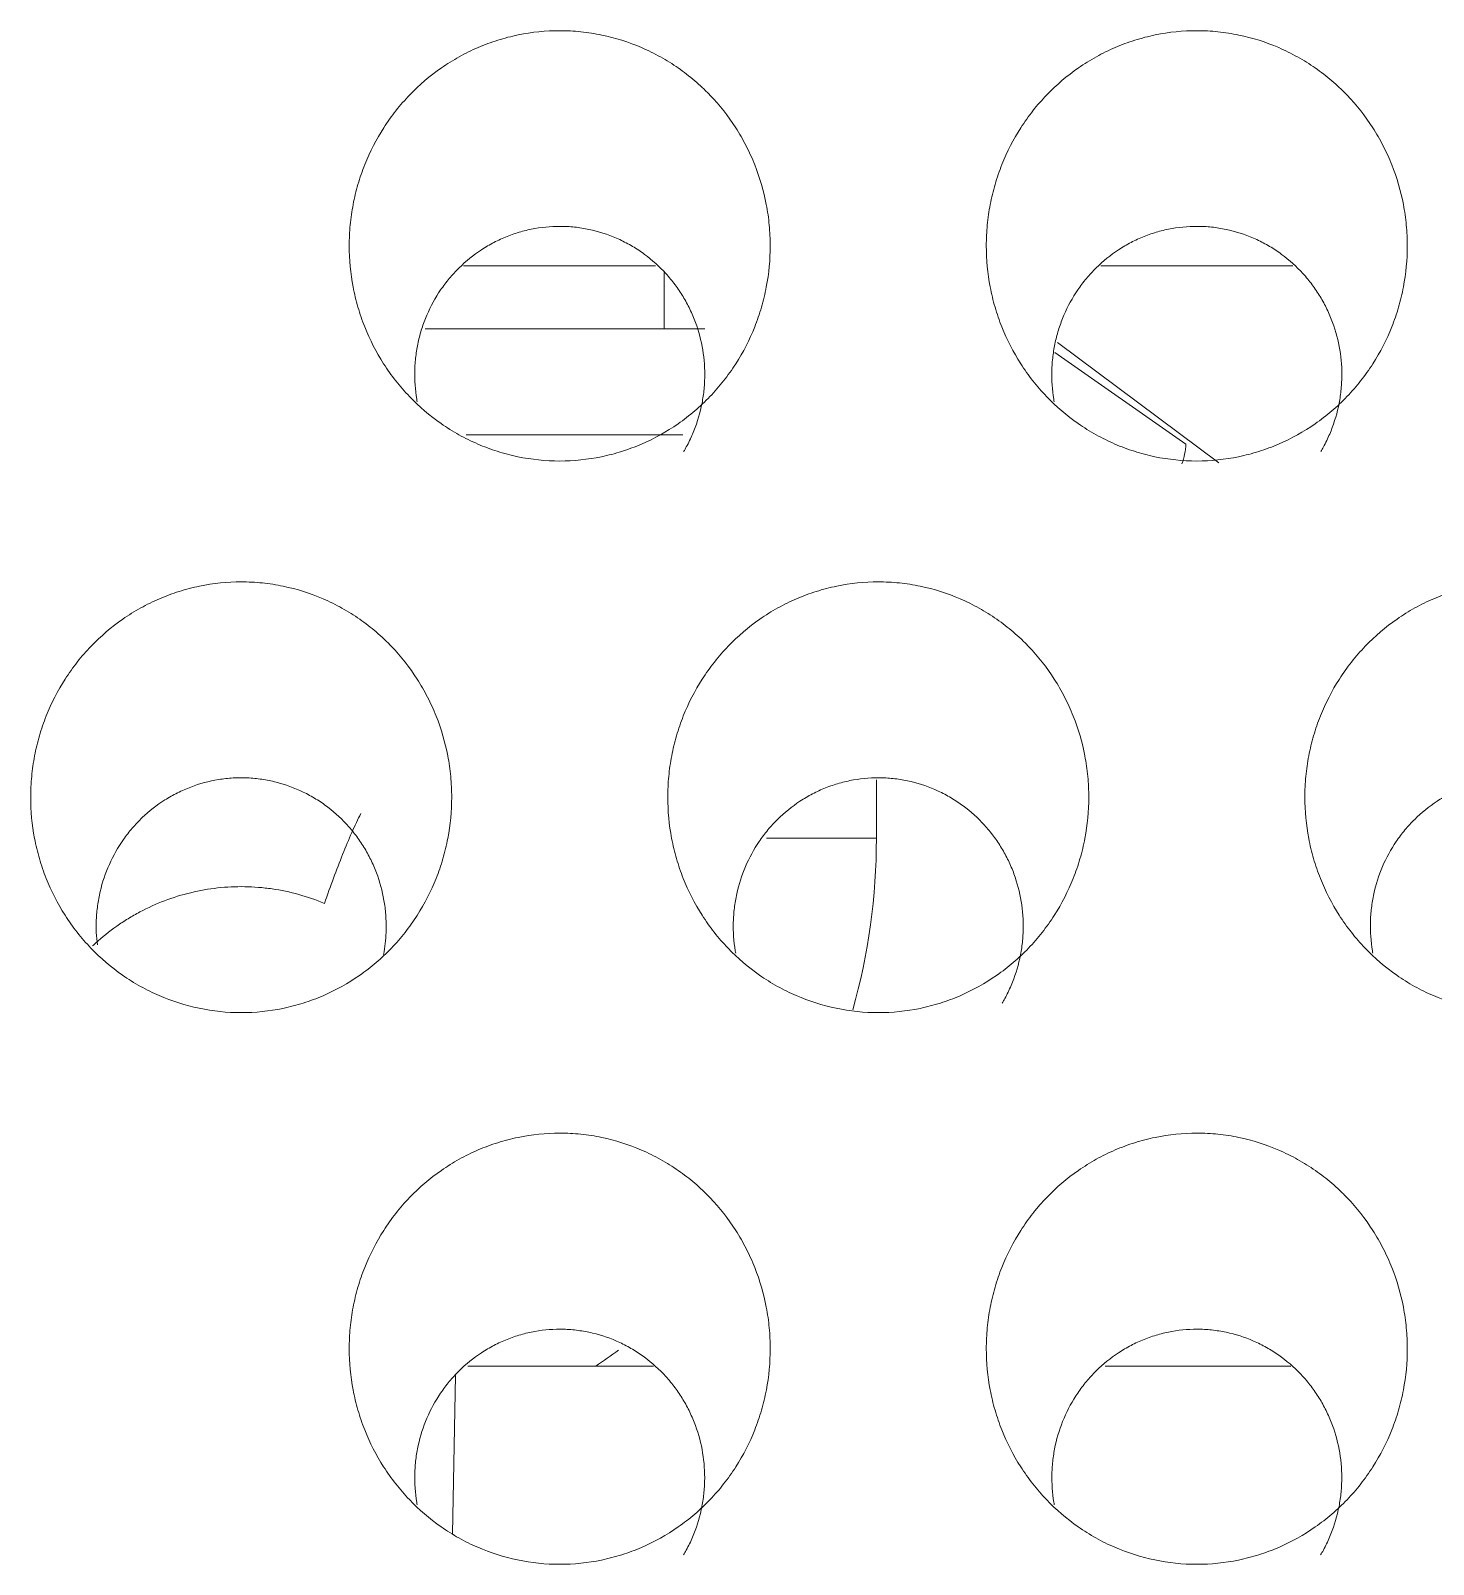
# Model space of a CAD drawing. Header units: millimetres. Extents: x 70151 to 230897, y 35202 to 113211.
# Drawn here: x 178365.62 to 178372.19, y 69190.07 to 69197.26 of the extents above; entities that cross this region are included whole.
import ezdxf

# ---------------------------------------------------------------- set-up
doc = ezdxf.new("R2010")
doc.units = ezdxf.units.MM
doc.header["$LTSCALE"] = 50
doc.layers.add('2-con', color=2, linetype='Continuous')
doc.layers.add('mark-B', color=2, linetype='Continuous', lineweight=20)

# ---------------------------------------------------------------- blocks, each defined once
blk = doc.blocks.new('무풍1WAY 대형')
at = {"layer": 'mark-B'}
for p, q in [((287.3203, -430.764), (287.3061, -431.5074)), ((283.389, -431.5502), (284.2598, -431.5502)), ((286.3767, -431.5502), (287.2475, -431.5502)), ((285.3319, -434.0268), (285.3319, -434.3012)), ((285.3319, -434.0268), (285.8466, -434.0268)), ((283.7257, -435.7878), (284.4835, -436.3524)), ((284.4949, -436.3047), (283.8804, -435.8756)), ((287.2563, -435.9189), (286.2395, -435.9189)), ((287.4474, -436.4168), (286.1368, -436.4168)), ((286.3277, -436.4168), (286.3277, -436.6807))]:
    blk.add_line(p, q, dxfattribs=at)
for start, end in [(124.00961, 126.53196), (164.35758, 180)]:
    blk.add_arc((288.3194, -434.0268), 2.9875, start, end, dxfattribs=at)
blk.add_ellipse((284.169, -435.8756), major_axis=(0.171, 0.2449), ratio=0.950527, start_param=1.835581, end_param=2.156754, dxfattribs=at)
for points, knots in [([(283.8295, -430.621), (283.763, -430.621), (283.6977, -430.6278), (283.6015, -430.6478), (283.5697, -430.6561), (283.5224, -430.671), (283.5067, -430.6764), (283.4757, -430.688), (283.4605, -430.6942), (283.3851, -430.7268), (283.328, -430.7587), (283.2472, -430.815), (283.221, -430.8354), (283.1711, -430.8781), (283.1237, -430.923), (283.081, -430.9722), (283.0508, -431.0107), (283.041, -431.0238), (283.022, -431.0505), (283.0128, -431.0641), (282.9685, -431.1333), (282.939, -431.1912), (282.9031, -431.2817), (282.8925, -431.3125), (282.8788, -431.3595), (282.8746, -431.3754), (282.867, -431.4073), (282.8636, -431.4232), (282.8484, -431.5031), (282.8423, -431.5675), (282.8423, -431.6487), (282.8427, -431.6649), (282.8442, -431.6975), (282.8454, -431.7139), (282.85, -431.7628), (282.8546, -431.795), (282.8728, -431.8905), (282.8909, -431.9527), (282.9269, -432.0436), (282.9406, -432.0737), (282.9703, -432.1318), (282.9865, -432.16), (283.039, -432.242), (283.0791, -432.2932), (283.1361, -432.3527), (283.1478, -432.3643), (283.1717, -432.3868), (283.2081, -432.4197), (283.2726, -432.4696), (283.3279, -432.5043), (283.3709, -432.5283), (283.3855, -432.536), (283.4151, -432.5506), (283.4302, -432.5576), (283.5058, -432.5903), (283.5682, -432.6101), (283.6645, -432.6302), (283.697, -432.6353), (283.7632, -432.6421), (283.7961, -432.6438), (283.8946, -432.6439), (283.9598, -432.6373), (284.0407, -432.6206), (284.0569, -432.6168), (284.089, -432.6084), (284.1365, -432.5947), (284.2132, -432.5661), (284.272, -432.5372), (284.3294, -432.5052), (284.3576, -432.4876), (284.4386, -432.4312), (284.4881, -432.3888), (284.5447, -432.3299), (284.5557, -432.3178), (284.5772, -432.293), (284.5878, -432.2803), (284.6183, -432.2416), (284.6372, -432.2149), (284.6898, -432.1328), (284.7195, -432.075), (284.7497, -431.9989), (284.7555, -431.9835), (284.7661, -431.9525), (284.7808, -431.9059), (284.7997, -431.8271), (284.8089, -431.7629), (284.8135, -431.7144), (284.8147, -431.6982), (284.8162, -431.6655), (284.8166, -431.6491), (284.8166, -431.5674), (284.8105, -431.5029), (284.7924, -431.4075), (284.7848, -431.3759), (284.7712, -431.3288), (284.7662, -431.3132), (284.7556, -431.2822), (284.7499, -431.2668), (284.7199, -431.1911), (284.6904, -431.1334), (284.6379, -431.0511), (284.619, -431.0245), (284.5782, -430.9726), (284.5568, -430.9479), (284.4891, -430.8772), (284.4398, -430.8347), (284.3726, -430.7877), (284.3588, -430.7786), (284.3308, -430.761), (284.3166, -430.7526), (284.2735, -430.7285), (284.2441, -430.714), (284.1542, -430.675), (284.0917, -430.655), (283.9617, -430.6278), (283.8959, -430.621), (283.8295, -430.621)], [0, 0, 0, 0, 0.03125, 0.03125, 0.046875, 0.046875, 0.054687, 0.054687, 0.0625, 0.0625, 0.09375, 0.09375, 0.109375, 0.109375, 0.125, 0.140625, 0.140625, 0.148437, 0.148437, 0.15625, 0.15625, 0.1875, 0.1875, 0.203125, 0.203125, 0.210937, 0.210937, 0.21875, 0.21875, 0.25, 0.25, 0.257812, 0.257812, 0.265625, 0.265625, 0.28125, 0.28125, 0.3125, 0.3125, 0.328125, 0.328125, 0.34375, 0.34375, 0.375, 0.375, 0.382812, 0.382812, 0.390625, 0.40625, 0.421875, 0.421875, 0.429687, 0.429687, 0.4375, 0.4375, 0.46875, 0.46875, 0.484375, 0.484375, 0.5, 0.5, 0.53125, 0.53125, 0.539062, 0.539062, 0.546875, 0.5625, 0.578125, 0.578125, 0.59375, 0.59375, 0.625, 0.625, 0.632812, 0.632812, 0.640625, 0.640625, 0.65625, 0.65625, 0.6875, 0.6875, 0.695312, 0.695312, 0.703125, 0.71875, 0.734375, 0.734375, 0.742187, 0.742187, 0.75, 0.75, 0.78125, 0.78125, 0.796875, 0.796875, 0.804687, 0.804687, 0.8125, 0.8125, 0.84375, 0.84375, 0.859375, 0.859375, 0.875, 0.875, 0.90625, 0.90625, 0.914062, 0.914062, 0.921875, 0.921875, 0.9375, 0.9375, 0.96875, 0.96875, 1, 1, 1, 1]), ([(286.817, -430.621), (286.7505, -430.621), (286.6853, -430.6278), (286.589, -430.6478), (286.5572, -430.6561), (286.51, -430.671), (286.4942, -430.6764), (286.4633, -430.688), (286.448, -430.6942), (286.3726, -430.7268), (286.3156, -430.7587), (286.2348, -430.815), (286.2085, -430.8354), (286.1587, -430.8781), (286.1113, -430.923), (286.0686, -430.9722), (286.0383, -431.0107), (286.0285, -431.0238), (286.0095, -431.0505), (286.0003, -431.0641), (285.9561, -431.1333), (285.9265, -431.1912), (285.8906, -431.2817), (285.8801, -431.3125), (285.8664, -431.3595), (285.8622, -431.3754), (285.8545, -431.4073), (285.8511, -431.4232), (285.8359, -431.5031), (285.8299, -431.5675), (285.8298, -431.6487), (285.8302, -431.6649), (285.8318, -431.6975), (285.8329, -431.7139), (285.8375, -431.7628), (285.8421, -431.795), (285.8604, -431.8905), (285.8784, -431.9527), (285.9145, -432.0436), (285.9281, -432.0737), (285.9579, -432.1318), (285.9741, -432.16), (286.0266, -432.242), (286.0667, -432.2932), (286.1236, -432.3527), (286.1354, -432.3643), (286.1592, -432.3868), (286.1957, -432.4197), (286.2601, -432.4696), (286.3155, -432.5043), (286.3584, -432.5283), (286.373, -432.536), (286.4027, -432.5506), (286.4177, -432.5576), (286.4933, -432.5903), (286.5557, -432.6101), (286.652, -432.6302), (286.6846, -432.6353), (286.7507, -432.6421), (286.7836, -432.6438), (286.8821, -432.6439), (286.9473, -432.6373), (287.0283, -432.6206), (287.0445, -432.6168), (287.0765, -432.6084), (287.124, -432.5947), (287.2007, -432.5661), (287.2595, -432.5372), (287.317, -432.5052), (287.3452, -432.4876), (287.4261, -432.4312), (287.4756, -432.3888), (287.5322, -432.3299), (287.5432, -432.3178), (287.5648, -432.293), (287.5753, -432.2803), (287.6058, -432.2416), (287.6247, -432.2149), (287.6774, -432.1328), (287.707, -432.075), (287.7373, -431.9989), (287.743, -431.9835), (287.7536, -431.9525), (287.7684, -431.9059), (287.7873, -431.8271), (287.7964, -431.7629), (287.8011, -431.7144), (287.8022, -431.6982), (287.8038, -431.6655), (287.8042, -431.6491), (287.8042, -431.5674), (287.798, -431.5029), (287.7799, -431.4075), (287.7724, -431.3759), (287.7587, -431.3288), (287.7538, -431.3132), (287.7432, -431.2822), (287.7375, -431.2668), (287.7074, -431.1911), (287.6779, -431.1334), (287.6254, -431.0511), (287.6065, -431.0245), (287.5658, -430.9726), (287.5443, -430.9479), (287.4767, -430.8772), (287.4273, -430.8347), (287.3601, -430.7877), (287.3464, -430.7786), (287.3183, -430.761), (287.3041, -430.7526), (287.261, -430.7285), (287.2317, -430.714), (287.1418, -430.675), (287.0793, -430.655), (286.9492, -430.6278), (286.8835, -430.621), (286.817, -430.621)], [0, 0, 0, 0, 0.03125, 0.03125, 0.046875, 0.046875, 0.054687, 0.054687, 0.0625, 0.0625, 0.09375, 0.09375, 0.109375, 0.109375, 0.125, 0.140625, 0.140625, 0.148437, 0.148437, 0.15625, 0.15625, 0.1875, 0.1875, 0.203125, 0.203125, 0.210937, 0.210937, 0.21875, 0.21875, 0.25, 0.25, 0.257812, 0.257812, 0.265625, 0.265625, 0.28125, 0.28125, 0.3125, 0.3125, 0.328125, 0.328125, 0.34375, 0.34375, 0.375, 0.375, 0.382812, 0.382812, 0.390625, 0.40625, 0.421875, 0.421875, 0.429687, 0.429687, 0.4375, 0.4375, 0.46875, 0.46875, 0.484375, 0.484375, 0.5, 0.5, 0.53125, 0.53125, 0.539062, 0.539062, 0.546875, 0.5625, 0.578125, 0.578125, 0.59375, 0.59375, 0.625, 0.625, 0.632812, 0.632812, 0.640625, 0.640625, 0.65625, 0.65625, 0.6875, 0.6875, 0.695312, 0.695312, 0.703125, 0.71875, 0.734375, 0.734375, 0.742187, 0.742187, 0.75, 0.75, 0.78125, 0.78125, 0.796875, 0.796875, 0.804687, 0.804687, 0.8125, 0.8125, 0.84375, 0.84375, 0.859375, 0.859375, 0.875, 0.875, 0.90625, 0.90625, 0.914062, 0.914062, 0.921875, 0.921875, 0.9375, 0.9375, 0.96875, 0.96875, 1, 1, 1, 1]), ([(283.2489, -430.6651), (283.2445, -430.6725), (283.2402, -430.68), (283.2252, -430.7075), (283.2154, -430.7278), (283.189, -430.7896), (283.1755, -430.8321), (283.1612, -430.898), (283.1574, -430.9204), (283.1521, -430.9651), (283.1505, -430.9876), (283.1499, -431.0102)], [0, 0, 0, 0, 0.071147, 0.071147, 0.256917, 0.256917, 0.628459, 0.628459, 0.814229, 0.814229, 1, 1, 1, 1]), ([(286.2364, -430.6651), (286.232, -430.6725), (286.2277, -430.68), (286.2127, -430.7075), (286.2029, -430.7278), (286.1766, -430.7896), (286.163, -430.8321), (286.1487, -430.898), (286.145, -430.9204), (286.1396, -430.9651), (286.138, -430.9876), (286.1375, -431.0102)], [0, 0, 0, 0, 0.071147, 0.071147, 0.256917, 0.256917, 0.628459, 0.628459, 0.814229, 0.814229, 1, 1, 1, 1]), ([(283.1499, -431.0102), (283.1488, -431.0554), (283.1552, -431.1442), (283.1777, -431.2303), (283.1971, -431.2831), (283.2012, -431.2937), (283.21, -431.3144), (283.2239, -431.3452), (283.2504, -431.3943), (283.2754, -431.4315), (283.2954, -431.4585), (283.3024, -431.4674), (283.3167, -431.4848), (283.3241, -431.4934), (283.3622, -431.5354), (283.3956, -431.5655), (283.4497, -431.6055), (283.4685, -431.618), (283.5074, -431.6412), (283.5277, -431.6519), (283.5892, -431.6806), (283.6318, -431.6954), (283.6868, -431.7085), (283.6979, -431.7108), (283.7203, -431.7149), (283.7316, -431.7167), (283.7655, -431.7212), (283.7881, -431.723), (283.8558, -431.7249), (283.9009, -431.7216), (283.9571, -431.7116), (283.9683, -431.7093), (283.9905, -431.7042), (284.0234, -431.6956), (284.0767, -431.6774), (284.1178, -431.6585), (284.148, -431.6428), (284.158, -431.6372), (284.1776, -431.6257), (284.1872, -431.6197), (284.2344, -431.5887), (284.2693, -431.5604), (284.3094, -431.5207), (284.3173, -431.5126), (284.3326, -431.4959), (284.3401, -431.4873), (284.3617, -431.4612), (284.3752, -431.4432), (284.4129, -431.3876), (284.4344, -431.3483), (284.4699, -431.2651), (284.4835, -431.2224), (284.4977, -431.157), (284.5014, -431.1349), (284.5068, -431.0904), (284.5084, -431.0678), (284.5101, -431.0004), (284.507, -430.956), (284.4991, -430.9078), (284.4984, -430.9036), (284.4977, -430.8995)], [0, 0, 0, 0, 0.0585, 0.117, 0.117, 0.131625, 0.131625, 0.14625, 0.1755, 0.20475, 0.20475, 0.219375, 0.219375, 0.234, 0.234, 0.2925, 0.2925, 0.32175, 0.32175, 0.351, 0.351, 0.409501, 0.409501, 0.424126, 0.424126, 0.438751, 0.438751, 0.468001, 0.468001, 0.526501, 0.526501, 0.541126, 0.541126, 0.555751, 0.585001, 0.614251, 0.614251, 0.628876, 0.628876, 0.643501, 0.643501, 0.702001, 0.702001, 0.716626, 0.716626, 0.731251, 0.731251, 0.760501, 0.760501, 0.819001, 0.819001, 0.877501, 0.877501, 0.906751, 0.906751, 0.936001, 0.936001, 0.994501, 0.994501, 1, 1, 1, 1]), ([(286.1375, -431.0102), (286.1364, -431.0554), (286.1427, -431.1442), (286.1652, -431.2303), (286.1846, -431.2831), (286.1888, -431.2937), (286.1976, -431.3144), (286.2114, -431.3452), (286.238, -431.3943), (286.2629, -431.4315), (286.283, -431.4585), (286.2899, -431.4674), (286.3043, -431.4848), (286.3117, -431.4934), (286.3498, -431.5354), (286.3831, -431.5655), (286.4373, -431.6055), (286.456, -431.618), (286.495, -431.6412), (286.5152, -431.6519), (286.5768, -431.6806), (286.6193, -431.6954), (286.6743, -431.7085), (286.6854, -431.7108), (286.7078, -431.7149), (286.7191, -431.7167), (286.7531, -431.7212), (286.7757, -431.723), (286.8434, -431.7249), (286.8885, -431.7216), (286.9447, -431.7116), (286.9559, -431.7093), (286.978, -431.7042), (287.0109, -431.6956), (287.0643, -431.6774), (287.1054, -431.6585), (287.1355, -431.6428), (287.1455, -431.6372), (287.1652, -431.6257), (287.1748, -431.6197), (287.222, -431.5887), (287.2569, -431.5604), (287.297, -431.5207), (287.3048, -431.5126), (287.3201, -431.4959), (287.3276, -431.4873), (287.3493, -431.4612), (287.3628, -431.4432), (287.4004, -431.3876), (287.4219, -431.3483), (287.4575, -431.2651), (287.471, -431.2224), (287.4852, -431.157), (287.489, -431.1349), (287.4943, -431.0904), (287.496, -431.0678), (287.4977, -431.0004), (287.4946, -430.956), (287.4867, -430.9078), (287.486, -430.9036), (287.4852, -430.8995)], [0, 0, 0, 0, 0.0585, 0.117, 0.117, 0.131625, 0.131625, 0.14625, 0.1755, 0.20475, 0.20475, 0.219375, 0.219375, 0.234, 0.234, 0.2925, 0.2925, 0.32175, 0.32175, 0.351, 0.351, 0.409501, 0.409501, 0.424126, 0.424126, 0.438751, 0.438751, 0.468001, 0.468001, 0.526501, 0.526501, 0.541126, 0.541126, 0.555751, 0.585001, 0.614251, 0.614251, 0.628876, 0.628876, 0.643501, 0.643501, 0.702001, 0.702001, 0.716626, 0.716626, 0.731251, 0.731251, 0.760501, 0.760501, 0.819001, 0.819001, 0.877501, 0.877501, 0.906751, 0.906751, 0.936001, 0.936001, 0.994501, 0.994501, 1, 1, 1, 1]), ([(282.3357, -433.2088), (282.2692, -433.2088), (282.204, -433.2156), (282.1078, -433.2355), (282.076, -433.2438), (282.0287, -433.2587), (282.013, -433.2641), (281.9821, -433.2757), (281.9668, -433.2818), (281.8915, -433.3144), (281.8344, -433.3462), (281.7536, -433.4025), (281.7274, -433.4228), (281.6775, -433.4655), (281.6301, -433.5104), (281.5874, -433.5595), (281.5571, -433.5979), (281.5473, -433.611), (281.5283, -433.6377), (281.5191, -433.6513), (281.4748, -433.7204), (281.4453, -433.7783), (281.4094, -433.8687), (281.3988, -433.8994), (281.3851, -433.9465), (281.3809, -433.9623), (281.3733, -433.9941), (281.3698, -434.0101), (281.3546, -434.0899), (281.3486, -434.1543), (281.3486, -434.2354), (281.3489, -434.2516), (281.3505, -434.2842), (281.3516, -434.3005), (281.3562, -434.3494), (281.3609, -434.3816), (281.3791, -434.477), (281.3971, -434.5391), (281.4332, -434.63), (281.4469, -434.6601), (281.4767, -434.7181), (281.4929, -434.7463), (281.5454, -434.8281), (281.5855, -434.8793), (281.6425, -434.9387), (281.6542, -434.9503), (281.678, -434.9729), (281.7145, -435.0057), (281.7789, -435.0555), (281.8343, -435.0901), (281.8773, -435.1141), (281.8918, -435.1218), (281.9215, -435.1364), (281.9365, -435.1434), (282.0121, -435.1761), (282.0745, -435.1958), (282.1708, -435.2159), (282.2033, -435.2209), (282.2694, -435.2278), (282.3023, -435.2295), (282.4008, -435.2295), (282.466, -435.2229), (282.5469, -435.2062), (282.5631, -435.2025), (282.5951, -435.1941), (282.6426, -435.1805), (282.7193, -435.1519), (282.7781, -435.123), (282.8355, -435.0911), (282.8637, -435.0735), (282.9446, -435.0172), (282.9942, -434.9748), (283.0507, -434.916), (283.0618, -434.9039), (283.0833, -434.8792), (283.0939, -434.8665), (283.1244, -434.8278), (283.1433, -434.8012), (283.196, -434.7191), (283.2256, -434.6613), (283.2559, -434.5853), (283.2616, -434.5699), (283.2722, -434.539), (283.287, -434.4924), (283.3059, -434.4136), (283.3151, -434.3496), (283.3197, -434.3011), (283.3209, -434.2848), (283.3224, -434.2522), (283.3228, -434.2358), (283.3228, -434.1541), (283.3167, -434.0897), (283.2985, -433.9944), (283.291, -433.9628), (283.2773, -433.9158), (283.2724, -433.9001), (283.2618, -433.8691), (283.2561, -433.8538), (283.226, -433.7782), (283.1965, -433.7205), (283.144, -433.6384), (283.1251, -433.6117), (283.0843, -433.5599), (283.0629, -433.5352), (282.9952, -433.4646), (282.9459, -433.4222), (282.8786, -433.3752), (282.8649, -433.3661), (282.8369, -433.3486), (282.8227, -433.3402), (282.7796, -433.3161), (282.7502, -433.3016), (282.6603, -433.2627), (282.5978, -433.2427), (282.4679, -433.2156), (282.4021, -433.2088), (282.3357, -433.2088)], [0, 0, 0, 0, 0.03125, 0.03125, 0.046875, 0.046875, 0.054687, 0.054687, 0.0625, 0.0625, 0.09375, 0.09375, 0.109375, 0.109375, 0.125, 0.140625, 0.140625, 0.148437, 0.148437, 0.15625, 0.15625, 0.1875, 0.1875, 0.203125, 0.203125, 0.210937, 0.210937, 0.21875, 0.21875, 0.25, 0.25, 0.257812, 0.257812, 0.265625, 0.265625, 0.28125, 0.28125, 0.3125, 0.3125, 0.328125, 0.328125, 0.34375, 0.34375, 0.375, 0.375, 0.382812, 0.382812, 0.390625, 0.40625, 0.421875, 0.421875, 0.429687, 0.429687, 0.4375, 0.4375, 0.46875, 0.46875, 0.484375, 0.484375, 0.5, 0.5, 0.53125, 0.53125, 0.539062, 0.539062, 0.546875, 0.5625, 0.578125, 0.578125, 0.59375, 0.59375, 0.625, 0.625, 0.632812, 0.632812, 0.640625, 0.640625, 0.65625, 0.65625, 0.6875, 0.6875, 0.695312, 0.695312, 0.703125, 0.71875, 0.734375, 0.734375, 0.742187, 0.742187, 0.75, 0.75, 0.78125, 0.78125, 0.796875, 0.796875, 0.804687, 0.804687, 0.8125, 0.8125, 0.84375, 0.84375, 0.859375, 0.859375, 0.875, 0.875, 0.90625, 0.90625, 0.914062, 0.914062, 0.921875, 0.921875, 0.9375, 0.9375, 0.96875, 0.96875, 1, 1, 1, 1]), ([(285.3232, -433.2088), (285.2568, -433.2088), (285.1915, -433.2156), (285.0953, -433.2355), (285.0635, -433.2438), (285.0163, -433.2587), (285.0006, -433.2641), (284.9696, -433.2757), (284.9543, -433.2818), (284.879, -433.3144), (284.822, -433.3462), (284.7412, -433.4025), (284.7149, -433.4228), (284.665, -433.4655), (284.6176, -433.5104), (284.5749, -433.5595), (284.5447, -433.5979), (284.5349, -433.611), (284.5159, -433.6377), (284.5067, -433.6513), (284.4624, -433.7204), (284.4328, -433.7783), (284.3969, -433.8687), (284.3863, -433.8994), (284.3727, -433.9465), (284.3684, -433.9623), (284.3608, -433.9941), (284.3574, -434.0101), (284.3422, -434.0899), (284.3361, -434.1543), (284.3361, -434.2354), (284.3365, -434.2516), (284.338, -434.2842), (284.3392, -434.3005), (284.3438, -434.3494), (284.3484, -434.3816), (284.3666, -434.477), (284.3847, -434.5391), (284.4208, -434.63), (284.4344, -434.6601), (284.4642, -434.7181), (284.4804, -434.7463), (284.5329, -434.8281), (284.573, -434.8793), (284.63, -434.9387), (284.6417, -434.9503), (284.6656, -434.9729), (284.7021, -435.0057), (284.7665, -435.0555), (284.8218, -435.0901), (284.8648, -435.1141), (284.8794, -435.1218), (284.909, -435.1364), (284.9241, -435.1434), (284.9997, -435.1761), (285.062, -435.1958), (285.1583, -435.2159), (285.1909, -435.2209), (285.257, -435.2278), (285.2899, -435.2295), (285.3883, -435.2295), (285.4535, -435.2229), (285.5344, -435.2062), (285.5506, -435.2025), (285.5827, -435.1941), (285.6302, -435.1805), (285.7069, -435.1519), (285.7656, -435.123), (285.8231, -435.0911), (285.8513, -435.0735), (285.9322, -435.0172), (285.9817, -434.9748), (286.0383, -434.916), (286.0493, -434.9039), (286.0709, -434.8792), (286.0814, -434.8665), (286.1119, -434.8278), (286.1308, -434.8012), (286.1835, -434.7191), (286.2132, -434.6613), (286.2434, -434.5853), (286.2492, -434.5699), (286.2598, -434.539), (286.2746, -434.4924), (286.2935, -434.4136), (286.3026, -434.3496), (286.3073, -434.3011), (286.3084, -434.2848), (286.31, -434.2522), (286.3104, -434.2358), (286.3104, -434.1541), (286.3042, -434.0897), (286.2861, -433.9944), (286.2785, -433.9628), (286.2649, -433.9158), (286.2599, -433.9001), (286.2493, -433.8691), (286.2437, -433.8538), (286.2136, -433.7782), (286.1841, -433.7205), (286.1315, -433.6384), (286.1126, -433.6117), (286.0719, -433.5599), (286.0504, -433.5352), (285.9828, -433.4646), (285.9334, -433.4222), (285.8662, -433.3752), (285.8525, -433.3661), (285.8244, -433.3486), (285.8102, -433.3402), (285.7671, -433.3161), (285.7378, -433.3016), (285.6479, -433.2627), (285.5854, -433.2427), (285.4554, -433.2156), (285.3897, -433.2088), (285.3232, -433.2088)], [0, 0, 0, 0, 0.03125, 0.03125, 0.046875, 0.046875, 0.054688, 0.054688, 0.0625, 0.0625, 0.09375, 0.09375, 0.109375, 0.109375, 0.125, 0.140625, 0.140625, 0.148437, 0.148437, 0.15625, 0.15625, 0.1875, 0.1875, 0.203125, 0.203125, 0.210937, 0.210937, 0.21875, 0.21875, 0.25, 0.25, 0.257812, 0.257812, 0.265625, 0.265625, 0.28125, 0.28125, 0.3125, 0.3125, 0.328125, 0.328125, 0.34375, 0.34375, 0.375, 0.375, 0.382813, 0.382813, 0.390625, 0.40625, 0.421875, 0.421875, 0.429688, 0.429688, 0.4375, 0.4375, 0.46875, 0.46875, 0.484375, 0.484375, 0.5, 0.5, 0.53125, 0.53125, 0.539063, 0.539063, 0.546875, 0.5625, 0.578125, 0.578125, 0.59375, 0.59375, 0.625, 0.625, 0.632813, 0.632813, 0.640625, 0.640625, 0.65625, 0.65625, 0.6875, 0.6875, 0.695313, 0.695313, 0.703125, 0.71875, 0.734375, 0.734375, 0.742188, 0.742188, 0.75, 0.75, 0.78125, 0.78125, 0.796875, 0.796875, 0.804688, 0.804688, 0.8125, 0.8125, 0.84375, 0.84375, 0.859375, 0.859375, 0.875, 0.875, 0.90625, 0.90625, 0.914063, 0.914063, 0.921875, 0.921875, 0.9375, 0.9375, 0.96875, 0.96875, 1, 1, 1, 1]), ([(288.3108, -433.2088), (288.2443, -433.2088), (288.1791, -433.2156), (288.0829, -433.2355), (288.0511, -433.2438), (288.0038, -433.2587), (287.9881, -433.2641), (287.9572, -433.2757), (287.9419, -433.2818), (287.8666, -433.3144), (287.8095, -433.3462), (287.7287, -433.4025), (287.7025, -433.4228), (287.6526, -433.4655), (287.6052, -433.5104), (287.5625, -433.5595), (287.5322, -433.5979), (287.5224, -433.611), (287.5034, -433.6377), (287.4942, -433.6513), (287.4499, -433.7204), (287.4204, -433.7783), (287.3845, -433.8687), (287.3739, -433.8994), (287.3602, -433.9465), (287.356, -433.9623), (287.3484, -433.9941), (287.3449, -434.0101), (287.3297, -434.0899), (287.3237, -434.1543), (287.3236, -434.2354), (287.324, -434.2516), (287.3256, -434.2842), (287.3267, -434.3005), (287.3313, -434.3494), (287.3359, -434.3816), (287.3542, -434.477), (287.3722, -434.5391), (287.4083, -434.63), (287.422, -434.6601), (287.4518, -434.7181), (287.468, -434.7463), (287.5205, -434.8281), (287.5606, -434.8793), (287.6176, -434.9387), (287.6293, -434.9503), (287.6531, -434.9729), (287.6896, -435.0057), (287.754, -435.0555), (287.8094, -435.0901), (287.8523, -435.1141), (287.8669, -435.1218), (287.8966, -435.1364), (287.9116, -435.1434), (287.9872, -435.1761), (288.0496, -435.1958), (288.1459, -435.2159), (288.1784, -435.2209), (288.2445, -435.2278), (288.2774, -435.2295), (288.3759, -435.2295), (288.4411, -435.2229), (288.522, -435.2062), (288.5382, -435.2025), (288.5702, -435.1941), (288.6177, -435.1805), (288.6944, -435.1519), (288.7532, -435.123), (288.8106, -435.0911), (288.8388, -435.0735), (288.9197, -435.0172), (288.9693, -434.9748), (289.0258, -434.916), (289.0369, -434.9039), (289.0584, -434.8792), (289.069, -434.8665), (289.0995, -434.8278), (289.1184, -434.8012), (289.1711, -434.7191), (289.2007, -434.6613), (289.231, -434.5853), (289.2367, -434.5699), (289.2473, -434.539), (289.2621, -434.4924), (289.281, -434.4136), (289.2902, -434.3496), (289.2948, -434.3011), (289.296, -434.2848), (289.2975, -434.2522), (289.2979, -434.2358), (289.2979, -434.1541), (289.2918, -434.0897), (289.2736, -433.9944), (289.2661, -433.9628), (289.2524, -433.9158), (289.2475, -433.9001), (289.2369, -433.8691), (289.2312, -433.8538), (289.2011, -433.7782), (289.1716, -433.7205), (289.1191, -433.6384), (289.1002, -433.6117), (289.0594, -433.5599), (289.038, -433.5352), (288.9703, -433.4646), (288.921, -433.4222), (288.8537, -433.3752), (288.84, -433.3661), (288.812, -433.3486), (288.7978, -433.3402), (288.7547, -433.3161), (288.7253, -433.3016), (288.6354, -433.2627), (288.5729, -433.2427), (288.443, -433.2156), (288.3772, -433.2088), (288.3108, -433.2088)], [0, 0, 0, 0, 0.03125, 0.03125, 0.046875, 0.046875, 0.054688, 0.054688, 0.0625, 0.0625, 0.09375, 0.09375, 0.109375, 0.109375, 0.125, 0.140625, 0.140625, 0.148438, 0.148438, 0.15625, 0.15625, 0.1875, 0.1875, 0.203125, 0.203125, 0.210938, 0.210938, 0.21875, 0.21875, 0.25, 0.25, 0.257813, 0.257813, 0.265625, 0.265625, 0.28125, 0.28125, 0.3125, 0.3125, 0.328125, 0.328125, 0.34375, 0.34375, 0.375, 0.375, 0.382813, 0.382813, 0.390625, 0.40625, 0.421875, 0.421875, 0.429688, 0.429688, 0.4375, 0.4375, 0.46875, 0.46875, 0.484375, 0.484375, 0.5, 0.5, 0.53125, 0.53125, 0.539063, 0.539063, 0.546875, 0.5625, 0.578125, 0.578125, 0.59375, 0.59375, 0.625, 0.625, 0.632813, 0.632813, 0.640625, 0.640625, 0.65625, 0.65625, 0.6875, 0.6875, 0.695313, 0.695313, 0.703125, 0.71875, 0.734375, 0.734375, 0.742188, 0.742188, 0.75, 0.75, 0.78125, 0.78125, 0.796875, 0.796875, 0.804688, 0.804688, 0.8125, 0.8125, 0.84375, 0.84375, 0.859375, 0.859375, 0.875, 0.875, 0.90625, 0.90625, 0.914063, 0.914063, 0.921875, 0.921875, 0.9375, 0.9375, 0.96875, 0.96875, 1, 1, 1, 1]), ([(284.7423, -433.2529), (284.738, -433.2602), (284.7338, -433.2676), (284.7189, -433.2949), (284.7091, -433.3152), (284.6827, -433.3769), (284.6691, -433.4195), (284.6548, -433.4853), (284.651, -433.5077), (284.6457, -433.5524), (284.6441, -433.5749), (284.6435, -433.5975)], [0, 0, 0, 0, 0.069944, 0.069944, 0.255955, 0.255955, 0.627978, 0.627978, 0.813989, 0.813989, 1, 1, 1, 1]), ([(281.656, -433.5975), (281.6549, -433.6426), (281.6612, -433.7314), (281.6838, -433.8174), (281.7032, -433.8702), (281.7073, -433.8808), (281.7161, -433.9015), (281.73, -433.9323), (281.7566, -433.9814), (281.7815, -434.0185), (281.8016, -434.0455), (281.8085, -434.0543), (281.8228, -434.0718), (281.8303, -434.0804), (281.8684, -434.1223), (281.9017, -434.1524), (281.9559, -434.1924), (281.9746, -434.2049), (282.0136, -434.228), (282.0339, -434.2387), (282.0954, -434.2674), (282.138, -434.2821), (282.193, -434.2952), (282.2041, -434.2976), (282.2265, -434.3017), (282.2378, -434.3035), (282.2717, -434.3079), (282.2943, -434.3097), (282.362, -434.3116), (282.4071, -434.3083), (282.4633, -434.2983), (282.4745, -434.2961), (282.4967, -434.2909), (282.5296, -434.2824), (282.5829, -434.2642), (282.624, -434.2454), (282.6542, -434.2297), (282.6642, -434.2241), (282.6838, -434.2126), (282.6934, -434.2066), (282.7407, -434.1756), (282.7756, -434.1473), (282.8157, -434.1077), (282.8235, -434.0996), (282.8388, -434.0829), (282.8463, -434.0743), (282.868, -434.0483), (282.8815, -434.0303), (282.9192, -433.9747), (282.9407, -433.9354), (282.9763, -433.8523), (282.9898, -433.8096), (283.0041, -433.7442), (283.0078, -433.7222), (283.0132, -433.6777), (283.0148, -433.6551), (283.0165, -433.5878), (283.0134, -433.5433), (283.0055, -433.4952), (283.0048, -433.4912), (283.0041, -433.4871)], [0, 0, 0, 0, 0.058507, 0.117014, 0.117014, 0.131641, 0.131641, 0.146267, 0.175521, 0.204774, 0.204774, 0.219401, 0.219401, 0.234028, 0.234028, 0.292535, 0.292535, 0.321788, 0.321788, 0.351042, 0.351042, 0.409548, 0.409548, 0.424175, 0.424175, 0.438802, 0.438802, 0.468055, 0.468055, 0.526562, 0.526562, 0.541189, 0.541189, 0.555816, 0.585069, 0.614323, 0.614323, 0.628949, 0.628949, 0.643576, 0.643576, 0.702083, 0.702083, 0.71671, 0.71671, 0.731336, 0.731336, 0.76059, 0.76059, 0.819097, 0.819097, 0.877604, 0.877604, 0.906857, 0.906857, 0.936111, 0.936111, 0.994618, 0.994618, 1, 1, 1, 1]), ([(284.6435, -433.5975), (284.6424, -433.6426), (284.6488, -433.7314), (284.6713, -433.8174), (284.6907, -433.8702), (284.6949, -433.8808), (284.7036, -433.9015), (284.7175, -433.9323), (284.7441, -433.9814), (284.769, -434.0185), (284.7891, -434.0455), (284.7961, -434.0543), (284.8104, -434.0718), (284.8178, -434.0804), (284.856, -434.1223), (284.8893, -434.1524), (284.9434, -434.1924), (284.9622, -434.2049), (285.0012, -434.228), (285.0214, -434.2387), (285.083, -434.2674), (285.1255, -434.2821), (285.1805, -434.2952), (285.1916, -434.2976), (285.214, -434.3017), (285.2253, -434.3035), (285.2593, -434.3079), (285.2819, -434.3097), (285.3496, -434.3116), (285.3946, -434.3083), (285.4509, -434.2983), (285.4621, -434.2961), (285.4842, -434.2909), (285.5171, -434.2824), (285.5705, -434.2642), (285.6115, -434.2454), (285.6417, -434.2297), (285.6517, -434.2241), (285.6713, -434.2126), (285.681, -434.2066), (285.7282, -434.1756), (285.7631, -434.1473), (285.8032, -434.1077), (285.8111, -434.0996), (285.8264, -434.0829), (285.8339, -434.0743), (285.8555, -434.0483), (285.869, -434.0303), (285.9068, -433.9747), (285.9283, -433.9354), (285.9638, -433.8523), (285.9774, -433.8096), (285.9916, -433.7442), (285.9953, -433.7222), (286.0007, -433.6777), (286.0024, -433.6551), (286.0041, -433.5878), (286.001, -433.5433), (285.9931, -433.4952), (285.9924, -433.4912), (285.9916, -433.4871)], [0, 0, 0, 0, 0.058507, 0.117014, 0.117014, 0.131641, 0.131641, 0.146267, 0.175521, 0.204774, 0.204774, 0.219401, 0.219401, 0.234028, 0.234028, 0.292535, 0.292535, 0.321788, 0.321788, 0.351042, 0.351042, 0.409548, 0.409548, 0.424175, 0.424175, 0.438802, 0.438802, 0.468055, 0.468055, 0.526562, 0.526562, 0.541189, 0.541189, 0.555816, 0.585069, 0.614323, 0.614323, 0.628949, 0.628949, 0.643576, 0.643576, 0.702083, 0.702083, 0.71671, 0.71671, 0.731336, 0.731336, 0.76059, 0.76059, 0.819097, 0.819097, 0.877604, 0.877604, 0.906857, 0.906857, 0.936111, 0.936111, 0.994618, 0.994618, 1, 1, 1, 1]), ([(287.6433, -433.4819), (287.6369, -433.516), (287.6329, -433.5503), (287.6306, -433.6072), (287.6307, -433.6295), (287.6324, -433.6632), (287.6333, -433.6745), (287.6355, -433.6969), (287.6369, -433.708), (287.6451, -433.7633), (287.6557, -433.8066), (287.6779, -433.8699), (287.6863, -433.8908), (287.7052, -433.9319), (287.7259, -433.9718), (287.7565, -434.0189), (287.7769, -434.0458), (287.791, -434.0635), (287.7983, -434.0722), (287.8357, -434.1147), (287.8686, -434.1453), (287.9222, -434.1862), (287.9408, -434.1991), (287.9796, -434.2229), (287.9995, -434.2338), (288.0604, -434.2634), (288.1028, -434.2789), (288.1579, -434.2929), (288.169, -434.2954), (288.1914, -434.2999), (288.2026, -434.3018), (288.2362, -434.3068), (288.2812, -434.3111), (288.3376, -434.3108), (288.3716, -434.3079), (288.3943, -434.3054), (288.4056, -434.3039), (288.4617, -434.2948), (288.5052, -434.2831), (288.5685, -434.2591), (288.5892, -434.25), (288.63, -434.2296), (288.6497, -434.2184), (288.7068, -434.1823), (288.7421, -434.1546), (288.791, -434.1079), (288.8067, -434.0913), (288.8361, -434.0571), (288.8498, -434.0394), (288.8884, -433.9845), (288.9106, -433.9456), (288.929, -433.9043)], [0, 0, 0, 0, 0.052518, 0.052518, 0.086357, 0.086357, 0.103276, 0.103276, 0.120196, 0.120196, 0.187873, 0.187873, 0.221711, 0.221711, 0.25555, 0.289389, 0.306308, 0.306308, 0.323227, 0.323227, 0.390905, 0.390905, 0.424743, 0.424743, 0.458582, 0.458582, 0.526259, 0.526259, 0.543178, 0.543178, 0.560098, 0.560098, 0.593936, 0.627775, 0.644694, 0.644694, 0.661614, 0.661614, 0.729291, 0.729291, 0.76313, 0.76313, 0.796968, 0.796968, 0.864645, 0.864645, 0.898484, 0.898484, 0.932323, 0.932323, 1, 1, 1, 1]), ([(289.0074, -433.5224), (289.003, -433.5266), (288.9675, -433.5594), (288.9296, -433.5897), (288.8772, -433.6266), (288.8592, -433.6384), (288.8228, -433.6608), (288.8044, -433.6713), (288.7481, -433.7012), (288.7096, -433.7187), (288.6302, -433.7489), (288.5894, -433.7615), (288.5058, -433.7817), (288.4217, -433.7964), (288.3368, -433.8004), (288.2728, -433.7994), (288.2515, -433.7983), (288.2086, -433.7949), (288.1872, -433.7925), (288.1236, -433.7832), (288.0404, -433.7657), (287.96, -433.7379), (287.9205, -433.7213)], [0, 0, 0, 0, 0.015856, 0.125205, 0.125205, 0.17988, 0.17988, 0.234555, 0.234555, 0.343904, 0.343904, 0.453253, 0.453253, 0.562603, 0.671952, 0.671952, 0.726627, 0.726627, 0.781301, 0.781301, 0.890651, 1, 1, 1, 1]), ([(288.929, -433.9043), (288.9475, -433.863), (288.9618, -433.8205), (288.9745, -433.7659), (288.9768, -433.7549), (288.9809, -433.7327), (288.9827, -433.7216), (288.9873, -433.6881), (288.9892, -433.6658), (288.9917, -433.6045), (288.9901, -433.5655), (288.9852, -433.5265)], [0, 0, 0, 0, 0.347643, 0.347643, 0.434554, 0.434554, 0.521465, 0.521465, 0.695286, 0.695286, 1, 1, 1, 1]), ([(287.9205, -433.7213), (287.9063, -433.7617), (287.892, -433.8012), (287.8635, -433.878), (287.8492, -433.9154), (287.8207, -433.9871), (287.8064, -434.0215), (287.7849, -434.0698), (287.7778, -434.0854), (287.7635, -434.1151), (287.7563, -434.1292), (287.7491, -434.1424)], [0, 0, 0, 0, 0.25, 0.25, 0.5, 0.5, 0.75, 0.75, 0.875, 0.875, 1, 1, 1, 1]), ([(283.8295, -435.7965), (283.763, -435.7965), (283.6978, -435.8032), (283.6016, -435.8232), (283.5699, -435.8314), (283.5226, -435.8463), (283.5069, -435.8517), (283.476, -435.8633), (283.4607, -435.8694), (283.3854, -435.9019), (283.3283, -435.9337), (283.2475, -435.9899), (283.2213, -436.0102), (283.1714, -436.0528), (283.124, -436.0976), (283.0813, -436.1467), (283.051, -436.1851), (283.0412, -436.1981), (283.0222, -436.2248), (283.013, -436.2384), (282.9687, -436.3075), (282.9391, -436.3653), (282.9032, -436.4556), (282.8926, -436.4863), (282.8789, -436.5333), (282.8747, -436.5491), (282.8671, -436.5809), (282.8636, -436.5968), (282.8484, -436.6766), (282.8424, -436.7409), (282.8424, -436.822), (282.8427, -436.8382), (282.8443, -436.8707), (282.8454, -436.8871), (282.8501, -436.9359), (282.8547, -436.9681), (282.8729, -437.0634), (282.891, -437.1255), (282.9271, -437.2163), (282.9407, -437.2463), (282.9705, -437.3043), (282.9867, -437.3324), (283.0393, -437.4142), (283.0794, -437.4653), (283.1364, -437.5247), (283.1481, -437.5363), (283.1719, -437.5588), (283.2084, -437.5916), (283.2729, -437.6413), (283.3282, -437.6759), (283.3712, -437.6999), (283.3857, -437.7075), (283.4154, -437.7221), (283.4304, -437.7291), (283.506, -437.7617), (283.5683, -437.7814), (283.6646, -437.8014), (283.6972, -437.8065), (283.7632, -437.8133), (283.7961, -437.815), (283.8945, -437.8151), (283.9597, -437.8085), (284.0406, -437.7918), (284.0568, -437.7881), (284.0888, -437.7797), (284.1363, -437.7661), (284.213, -437.7376), (284.2717, -437.7087), (284.3292, -437.6768), (284.3573, -437.6593), (284.4383, -437.6031), (284.4878, -437.5607), (284.5444, -437.502), (284.5554, -437.4899), (284.577, -437.4652), (284.5875, -437.4525), (284.618, -437.4139), (284.637, -437.3873), (284.6896, -437.3053), (284.7193, -437.2476), (284.7496, -437.1717), (284.7553, -437.1563), (284.7659, -437.1254), (284.7807, -437.0788), (284.7997, -437.0001), (284.8088, -436.9361), (284.8134, -436.8876), (284.8146, -436.8714), (284.8162, -436.8388), (284.8166, -436.8224), (284.8166, -436.7408), (284.8104, -436.6764), (284.7923, -436.5811), (284.7847, -436.5496), (284.7711, -436.5026), (284.7661, -436.487), (284.7555, -436.456), (284.7498, -436.4407), (284.7197, -436.3651), (284.6902, -436.3075), (284.6376, -436.2255), (284.6187, -436.1988), (284.578, -436.1471), (284.5565, -436.1224), (284.4889, -436.0519), (284.4395, -436.0096), (284.3588, -435.9533), (284.3307, -435.9357), (284.2732, -435.9036), (284.2145, -435.8747), (284.1534, -435.8518), (284.0909, -435.832), (284.059, -435.8236), (283.9616, -435.8033), (283.8959, -435.7965), (283.8295, -435.7965)], [0, 0, 0, 0, 0.03125, 0.03125, 0.046875, 0.046875, 0.054687, 0.054687, 0.0625, 0.0625, 0.09375, 0.09375, 0.109375, 0.109375, 0.125, 0.140625, 0.140625, 0.148437, 0.148437, 0.15625, 0.15625, 0.1875, 0.1875, 0.203125, 0.203125, 0.210937, 0.210937, 0.21875, 0.21875, 0.25, 0.25, 0.257812, 0.257812, 0.265625, 0.265625, 0.28125, 0.28125, 0.3125, 0.3125, 0.328125, 0.328125, 0.34375, 0.34375, 0.375, 0.375, 0.382812, 0.382812, 0.390625, 0.40625, 0.421875, 0.421875, 0.429687, 0.429687, 0.4375, 0.4375, 0.46875, 0.46875, 0.484375, 0.484375, 0.5, 0.5, 0.53125, 0.53125, 0.539062, 0.539062, 0.546875, 0.5625, 0.578125, 0.578125, 0.59375, 0.59375, 0.625, 0.625, 0.632812, 0.632812, 0.640625, 0.640625, 0.65625, 0.65625, 0.6875, 0.6875, 0.695312, 0.695312, 0.703125, 0.71875, 0.734375, 0.734375, 0.742187, 0.742187, 0.75, 0.75, 0.78125, 0.78125, 0.796875, 0.796875, 0.804687, 0.804687, 0.8125, 0.8125, 0.84375, 0.84375, 0.859375, 0.859375, 0.875, 0.875, 0.90625, 0.90625, 0.921875, 0.921875, 0.9375, 0.953125, 0.953125, 0.96875, 0.96875, 1, 1, 1, 1]), ([(286.817, -435.7965), (286.7506, -435.7965), (286.6854, -435.8032), (286.5892, -435.8232), (286.5574, -435.8314), (286.5102, -435.8463), (286.4945, -435.8517), (286.4635, -435.8633), (286.4482, -435.8694), (286.3729, -435.9019), (286.3159, -435.9337), (286.2351, -435.9899), (286.2088, -436.0102), (286.159, -436.0528), (286.1115, -436.0976), (286.0688, -436.1467), (286.0386, -436.1851), (286.0288, -436.1981), (286.0098, -436.2248), (286.0006, -436.2384), (285.9563, -436.3075), (285.9267, -436.3653), (285.8907, -436.4556), (285.8802, -436.4863), (285.8665, -436.5333), (285.8623, -436.5491), (285.8546, -436.5809), (285.8512, -436.5968), (285.836, -436.6766), (285.8299, -436.7409), (285.8299, -436.822), (285.8303, -436.8382), (285.8318, -436.8707), (285.833, -436.8871), (285.8376, -436.9359), (285.8422, -436.9681), (285.8605, -437.0634), (285.8785, -437.1255), (285.9146, -437.2163), (285.9283, -437.2463), (285.9581, -437.3043), (285.9743, -437.3324), (286.0268, -437.4142), (286.0669, -437.4653), (286.1239, -437.5247), (286.1356, -437.5363), (286.1595, -437.5588), (286.196, -437.5916), (286.2604, -437.6413), (286.3157, -437.6759), (286.3587, -437.6999), (286.3733, -437.7075), (286.4029, -437.7221), (286.418, -437.7291), (286.4936, -437.7617), (286.5559, -437.7814), (286.6522, -437.8014), (286.6847, -437.8065), (286.7508, -437.8133), (286.7837, -437.815), (286.8821, -437.8151), (286.9472, -437.8085), (287.0281, -437.7918), (287.0443, -437.7881), (287.0763, -437.7797), (287.1238, -437.7661), (287.2005, -437.7376), (287.2593, -437.7087), (287.3167, -437.6768), (287.3449, -437.6593), (287.4258, -437.6031), (287.4753, -437.5607), (287.5319, -437.502), (287.543, -437.4899), (287.5645, -437.4652), (287.575, -437.4525), (287.6056, -437.4139), (287.6245, -437.3873), (287.6772, -437.3053), (287.7069, -437.2476), (287.7371, -437.1717), (287.7429, -437.1563), (287.7535, -437.1254), (287.7683, -437.0788), (287.7872, -437.0001), (287.7964, -436.9361), (287.801, -436.8876), (287.8022, -436.8714), (287.8037, -436.8388), (287.8041, -436.8224), (287.8041, -436.7408), (287.798, -436.6764), (287.7798, -436.5811), (287.7723, -436.5496), (287.7586, -436.5026), (287.7537, -436.487), (287.743, -436.456), (287.7374, -436.4407), (287.7073, -436.3651), (287.6778, -436.3075), (287.6252, -436.2255), (287.6063, -436.1988), (287.5655, -436.1471), (287.5441, -436.1224), (287.4764, -436.0519), (287.427, -436.0096), (287.3464, -435.9533), (287.3182, -435.9357), (287.2608, -435.9036), (287.2021, -435.8747), (287.1409, -435.8518), (287.0785, -435.832), (287.0466, -435.8236), (286.9491, -435.8033), (286.8834, -435.7965), (286.817, -435.7965)], [0, 0, 0, 0, 0.03125, 0.03125, 0.046875, 0.046875, 0.054688, 0.054688, 0.0625, 0.0625, 0.09375, 0.09375, 0.109375, 0.109375, 0.125, 0.140625, 0.140625, 0.148438, 0.148438, 0.15625, 0.15625, 0.1875, 0.1875, 0.203125, 0.203125, 0.210938, 0.210938, 0.21875, 0.21875, 0.25, 0.25, 0.257813, 0.257813, 0.265625, 0.265625, 0.28125, 0.28125, 0.3125, 0.3125, 0.328125, 0.328125, 0.34375, 0.34375, 0.375, 0.375, 0.382813, 0.382813, 0.390625, 0.40625, 0.421875, 0.421875, 0.429688, 0.429688, 0.4375, 0.4375, 0.46875, 0.46875, 0.484375, 0.484375, 0.5, 0.5, 0.53125, 0.53125, 0.539063, 0.539063, 0.546875, 0.5625, 0.578125, 0.578125, 0.59375, 0.59375, 0.625, 0.625, 0.632813, 0.632813, 0.640625, 0.640625, 0.65625, 0.65625, 0.6875, 0.6875, 0.695313, 0.695313, 0.703125, 0.71875, 0.734375, 0.734375, 0.742188, 0.742188, 0.75, 0.75, 0.78125, 0.78125, 0.796875, 0.796875, 0.804688, 0.804688, 0.8125, 0.8125, 0.84375, 0.84375, 0.859375, 0.859375, 0.875, 0.875, 0.90625, 0.90625, 0.921875, 0.921875, 0.9375, 0.953125, 0.953125, 0.96875, 0.96875, 1, 1, 1, 1]), ([(283.2482, -435.8407), (283.244, -435.8478), (283.2399, -435.8551), (283.225, -435.8823), (283.2152, -435.9025), (283.1888, -435.9642), (283.1752, -436.0067), (283.1609, -436.0725), (283.1571, -436.0948), (283.1517, -436.1396), (283.1501, -436.162), (283.1496, -436.1846)], [0, 0, 0, 0, 0.068728, 0.068728, 0.254982, 0.254982, 0.627491, 0.627491, 0.813746, 0.813746, 1, 1, 1, 1]), ([(286.2358, -435.8407), (286.2315, -435.8478), (286.2274, -435.8551), (286.2125, -435.8823), (286.2027, -435.9025), (286.1763, -435.9642), (286.1628, -436.0067), (286.1484, -436.0725), (286.1446, -436.0948), (286.1393, -436.1396), (286.1377, -436.162), (286.1371, -436.1846)], [0, 0, 0, 0, 0.068728, 0.068728, 0.254982, 0.254982, 0.627491, 0.627491, 0.813746, 0.813746, 1, 1, 1, 1]), ([(283.1496, -436.1846), (283.1485, -436.2297), (283.1548, -436.3185), (283.1774, -436.4044), (283.1968, -436.4572), (283.2009, -436.4678), (283.2097, -436.4885), (283.2236, -436.5192), (283.2502, -436.5683), (283.2752, -436.6054), (283.2953, -436.6324), (283.3022, -436.6412), (283.3165, -436.6587), (283.324, -436.6672), (283.3621, -436.7091), (283.3955, -436.7392), (283.4496, -436.7792), (283.4684, -436.7916), (283.5074, -436.8148), (283.5276, -436.8254), (283.5892, -436.854), (283.6317, -436.8688), (283.6867, -436.8819), (283.6978, -436.8842), (283.7202, -436.8883), (283.7315, -436.8901), (283.7655, -436.8946), (283.788, -436.8963), (283.8558, -436.8983), (283.9008, -436.895), (283.957, -436.885), (283.9682, -436.8827), (283.9904, -436.8776), (284.0233, -436.8691), (284.0766, -436.8509), (284.1177, -436.8321), (284.1479, -436.8164), (284.1579, -436.8109), (284.1775, -436.7994), (284.1872, -436.7934), (284.2344, -436.7624), (284.2693, -436.7342), (284.3095, -436.6946), (284.3173, -436.6865), (284.3326, -436.6698), (284.3401, -436.6613), (284.3618, -436.6352), (284.3753, -436.6173), (284.4131, -436.5618), (284.4346, -436.5225), (284.4613, -436.4602), (284.4691, -436.4391), (284.4827, -436.3965), (284.4943, -436.3534), (284.5017, -436.3094), (284.5071, -436.2649), (284.5088, -436.2423), (284.5105, -436.175), (284.5074, -436.1306), (284.4995, -436.0826), (284.4988, -436.0786), (284.4981, -436.0747)], [0, 0, 0, 0, 0.058514, 0.117028, 0.117028, 0.131656, 0.131656, 0.146284, 0.175541, 0.204798, 0.204798, 0.219427, 0.219427, 0.234055, 0.234055, 0.292569, 0.292569, 0.321826, 0.321826, 0.351083, 0.351083, 0.409596, 0.409596, 0.424225, 0.424225, 0.438853, 0.438853, 0.46811, 0.46811, 0.526624, 0.526624, 0.541252, 0.541252, 0.555881, 0.585138, 0.614395, 0.614395, 0.629023, 0.629023, 0.643651, 0.643651, 0.702165, 0.702165, 0.716794, 0.716794, 0.731422, 0.731422, 0.760679, 0.760679, 0.819193, 0.819193, 0.84845, 0.84845, 0.877706, 0.906963, 0.906963, 0.93622, 0.93622, 0.994734, 0.994734, 1, 1, 1, 1]), ([(286.1371, -436.1846), (286.136, -436.2297), (286.1424, -436.3185), (286.1649, -436.4044), (286.1843, -436.4572), (286.1885, -436.4678), (286.1973, -436.4885), (286.2112, -436.5192), (286.2378, -436.5683), (286.2627, -436.6054), (286.2828, -436.6324), (286.2897, -436.6412), (286.3041, -436.6587), (286.3115, -436.6672), (286.3497, -436.7091), (286.383, -436.7392), (286.4372, -436.7792), (286.4559, -436.7916), (286.4949, -436.8148), (286.5152, -436.8254), (286.5767, -436.854), (286.6193, -436.8688), (286.6743, -436.8819), (286.6854, -436.8842), (286.7078, -436.8883), (286.7191, -436.8901), (286.753, -436.8946), (286.7756, -436.8963), (286.8433, -436.8983), (286.8884, -436.895), (286.9446, -436.885), (286.9558, -436.8827), (286.9779, -436.8776), (287.0109, -436.8691), (287.0642, -436.8509), (287.1053, -436.8321), (287.1355, -436.8164), (287.1455, -436.8109), (287.1651, -436.7994), (287.1747, -436.7934), (287.222, -436.7624), (287.2569, -436.7342), (287.297, -436.6946), (287.3049, -436.6865), (287.3202, -436.6698), (287.3277, -436.6613), (287.3494, -436.6352), (287.3629, -436.6173), (287.4006, -436.5618), (287.4221, -436.5225), (287.4488, -436.4602), (287.4567, -436.4391), (287.4703, -436.3965), (287.4818, -436.3534), (287.4893, -436.3094), (287.4947, -436.2649), (287.4963, -436.2423), (287.498, -436.175), (287.4949, -436.1306), (287.487, -436.0826), (287.4864, -436.0786), (287.4856, -436.0747)], [0, 0, 0, 0, 0.058514, 0.117028, 0.117028, 0.131656, 0.131656, 0.146284, 0.175541, 0.204798, 0.204798, 0.219427, 0.219427, 0.234055, 0.234055, 0.292569, 0.292569, 0.321826, 0.321826, 0.351083, 0.351083, 0.409596, 0.409596, 0.424225, 0.424225, 0.438853, 0.438853, 0.46811, 0.46811, 0.526624, 0.526624, 0.541252, 0.541252, 0.555881, 0.585138, 0.614395, 0.614395, 0.629023, 0.629023, 0.643651, 0.643651, 0.702165, 0.702165, 0.716794, 0.716794, 0.731422, 0.731422, 0.760679, 0.760679, 0.819193, 0.819193, 0.84845, 0.84845, 0.877706, 0.906963, 0.906963, 0.93622, 0.93622, 0.994734, 0.994734, 1, 1, 1, 1])]:
    blk.add_open_spline(points, degree=3, knots=knots, dxfattribs=at)
for points in [[(283.3795, -436.7121), (283.6797, -436.7121), (283.9799, -436.7121), (284.2802, -436.7121)], [(286.3674, -436.7121), (286.6675, -436.7121), (286.9676, -436.7121), (287.2677, -436.7121)]]:
    blk.add_open_spline(points, degree=3, dxfattribs=at)
blk = doc.blocks.new('dpdjzjs')
at = {"layer": 'mark-B', "rotation": 180}
blk.add_blockref('무풍1WAY 대형', (178654.9147, 88751.491), dxfattribs=at)

msp = doc.modelspace()

# ---------------------------------------------------------------- block references
at = {"layer": '2-con'}
msp.add_blockref('dpdjzjs', (0, -19992.0434), dxfattribs=at)

doc.saveas('drawing.dxf')
